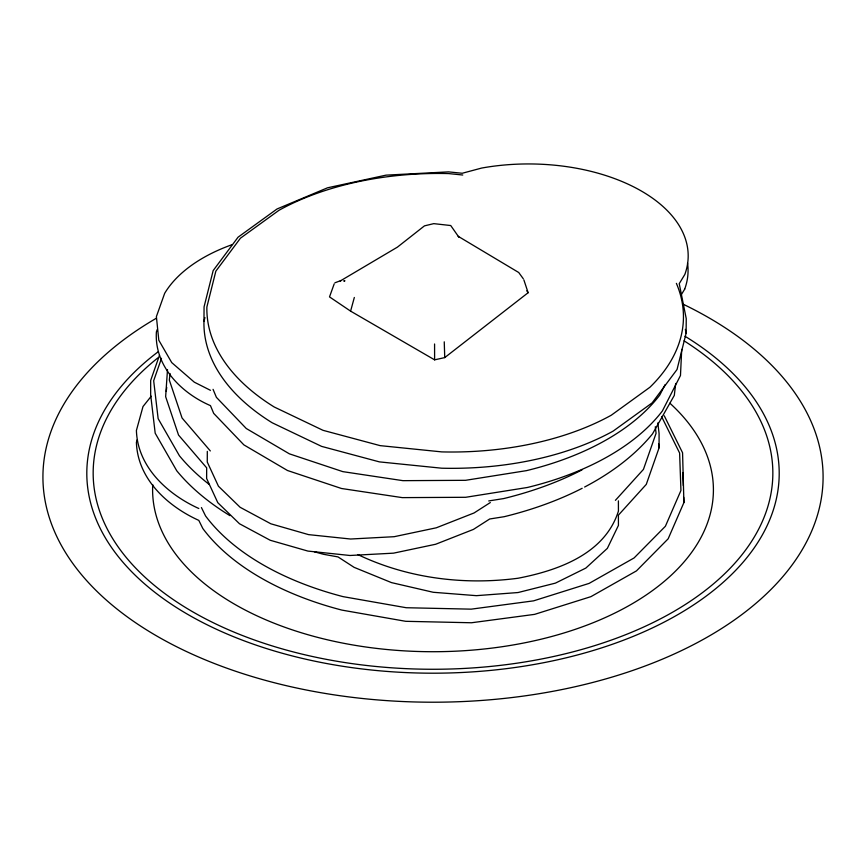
<?xml version="1.0" encoding="UTF-8"?>
<svg xmlns="http://www.w3.org/2000/svg" width="866" height="866" viewBox="0 0 866 866"><rect width="100%" height="100%" fill="white"/><g stroke="black" fill="none" stroke-linecap="round" stroke-linejoin="round"><path stroke-width="1.3" d="M207.31 451.381L207.266 462.033L218.438 486.227L240.131 507.292L270.863 523.8L308.545 534.625L350.6 539.02L394.182 536.693L436.291 527.805L474.081 512.953L490.329 502.54M203.954 321.448L204.073 306.835L213.166 270.582L238.053 237.197L277.066 208.966L327.532 187.803L386.009 175.149L448.523 171.879L462.217 173.265L481.702 168.047A156.898 89.891 0.5 0 1 601.827 174.315A159.073 91.136 0.5 0 1 684.833 274.457L679.236 283.669L686.24 318.634L686.121 333.237L677.039 369.501L652.141 402.885L613.128 431.116A234.47 134.327 0.5 0 1 441.682 468.203L379.395 461.881L321.589 446.38L272.195 422.781A252.98 144.936 0.5 0 1 203.954 321.448L204.928 317.562M681.715 349.409L680.47 375.53L662.393 410.949A255.719 147.642 0 0 1 527.372 487.482L465.692 497.29L402.3 497.625L341.518 488.5L287.49 470.509L243.887 444.886L213.696 413.385L210.46 405.634C181.124 392.969 154.191 366.004 156.389 331.916L157.266 329.47M167.506 369.598L165.644 396.671L178.537 435.057L206.671 467.846L206.628 478.487L217.799 502.691L239.492 523.757L270.224 540.265L307.906 551.079L349.961 555.485L393.532 553.158L435.652 544.259L473.431 529.407L489.68 518.994L504.174 516.699A303.652 180.409 2.4 0 0 582.168 488.294M166.25 391.367L166.716 387.383M170.082 373.517L169.325 380.066L182.055 417.986L210.33 450.937M675.686 383.454L674.311 395.383L652.531 433.866A303.652 180.409 2.4 0 1 584.615 487.028M523.865 279.88L528.119 292.719L444.745 357.593L434.613 359.845L350.6 311.132L354.335 297.46M137.099 439.841L136.406 442.364C137.564 478.92 167.484 506.188 198.812 520.39L202.839 528.531A273.342 157.818 0 0 0 341.886 610.097L405.732 621.312L471.472 622.762L534.625 614.362L590.904 596.663L636.445 570.9L668.162 538.804L683.902 502.572L682.57 452.777L664.265 415.799M159.485 355.287L150.662 380.51L150.662 394.82L155.187 433.195L176.74 470.768A300.664 173.59 0 0 0 229.945 515.649M161.509 358.308L153.672 380.726L158.142 418.657L179.446 455.797A297.374 171.684 0 0 0 209.312 484.516M657.835 422.911L659.08 433.498L659.08 447.809L646.285 484.375L618.4 515.162L618.432 525.402L607.347 548.373L585.849 568.064L555.398 583.132L518.063 592.539L476.397 595.667L433.238 592.279L391.529 582.623L354.107 567.349L338.011 556.914L323.657 554.316A300.664 173.59 0 0 1 314.304 551.75M334.2 283.875L329.513 296.897L350.6 311.132M665.12 384.601L659.762 395.091A252.439 145.748 0 0 1 526.474 470.639L465.562 480.316L402.917 480.662L342.817 471.634L289.385 453.838L246.258 428.497L216.403 397.342L213.047 389.332M681.228 294.819L684.757 289.06M151.225 396.238L142.998 406.544L136.406 430.478C137.564 467.034 167.484 494.302 198.812 508.504M615.401 500.342L643.438 469.404L656.071 433.281L655.302 426.743M334.915 282.792L341.052 280.508L340.219 280.995L397.418 247.135L424.47 225.864L433.769 223.644L450.742 225.539L458.764 237.024L458.201 236.331L518.723 272.509L523.291 278.765M488.727 500.949L503.709 498.567A300.329 178.439 2.4 0 0 582.06 469.859M462.758 175.019L448.599 173.579A231.904 132.855 0.5 0 0 279.025 210.265L240.456 238.182L215.851 271.166L206.877 306.975A249.733 143.074 0.5 0 0 274.241 407.009L323.029 430.326L380.142 445.633L441.725 451.89A231.904 132.855 0.5 0 0 611.299 415.204L649.868 387.297A243.606 139.556 0.5 0 0 676.378 283.355M357.842 554.576C407.431 578.293 463.797 585.394 518.063 578.239C558.159 570.467 604.879 554.002 618.432 511.102L618.4 500.862M210.46 390.317L194.32 382.187L171.739 362.605L158.803 340.241L156.389 316.599L164.67 293.314A160.968 92.933 0 0 1 231.752 244.786M526.799 290.803L528.119 292.719M661.527 416.481L679.615 453.037L680.936 490.492L665.391 526.268L634.085 557.953L589.118 583.392L533.575 600.852L471.191 609.155L406.23 607.726L343.098 596.642A270.354 156.086 0 0 1 205.567 515.963L201.421 507.552M685.342 329.361L686.121 333.237M658.615 443.836L659.08 447.809M682.841 472.511L683.306 485.577M683.718 497.344L683.902 502.572M444.247 341.832L444.745 357.593M434.57 343.986L434.613 359.845M687.539 263.026A159.073 91.136 0.5 0 1 684.714 289.06M683.003 304.128A390.079 225.203 0 0 1 725.113 626.259A390.079 225.203 0 0 1 166.185 641.284A390.079 225.203 0 0 1 156.248 318.298M669.916 403.231A280.411 161.888 0 0 1 506.772 646.014A280.411 161.888 0 0 1 152.741 484.657M684.952 336.225A346.205 199.884 0 0 1 683.599 611.223A346.205 199.884 0 0 1 207.905 625.176A346.205 199.884 0 0 1 158.283 351.683M684.075 340.836A339.84 196.203 0 0 1 678.522 608.722A339.84 196.203 0 0 1 215.223 623.682A339.84 196.203 0 0 1 157.948 357.831M344.376 280.779L343.813 281.093L344.949 280.844L344.376 280.779M342.904 280.562L342.904 280.562"/></g></svg>
